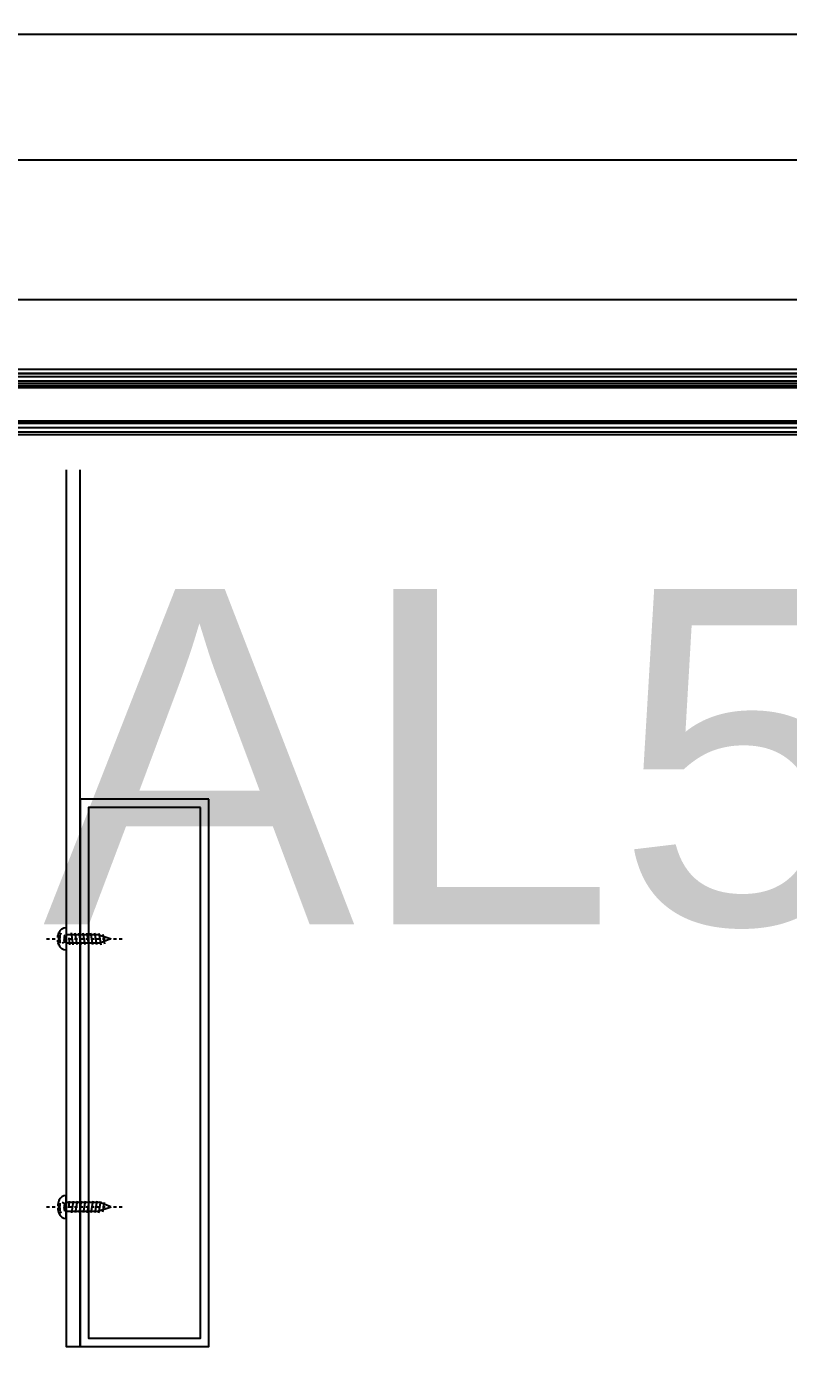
# Model space of a CAD drawing. Header units: inches. Extents: x 21 to 32698, y 13 to 3712.
# Drawn here: x 11389.69 to 11416.99, y 932.08 to 979.36 of the extents above; entities that cross this region are included whole.
import ezdxf
from ezdxf.enums import TextEntityAlignment as Align

# ---------------------------------------------------------------- set-up
doc = ezdxf.new("R2010")
doc.units = ezdxf.units.IN
doc.header["$MEASUREMENT"] = 0
doc.set_wipeout_variables(frame=1)
doc.linetypes.add('DASHDOT', pattern=[1, 0.5, -0.25, 0, -0.25])
doc.linetypes.add('DASHED2', pattern=[0.375, 0.25, -0.125])
for name, color, linetype, lineweight in [('Z_MİM_-KM-GLAZ', 8, 'Continuous', 25), ('Z_MİM_-KM-GLAZ-IDEN', 8, 'Continuous', 25), ('Z_MİM_-KM-IRON-09', 8, 'Continuous', 25), ('Z_MİM_-KM-IZO-THERMAL', 8, 'Continuous', 25), ('Z_MİM_-KM-IZO-THERMAL-ROCKWOOL', 8, 'BATTING', 25), ('Z_MİM_-KM-PAINT', 8, 'Continuous', 25), ('Z_MİM_-KM-WALL-PLASTER', 8, 'Continuous', 25), ('Z_MİM_00', 8, 'Continuous', 25), ('Z_MİM_2-0', 8, 'Continuous', 25), ('Z_MİM_3-1', 8, 'DASHED2', 25), ('Z_MİM_aksesuar_k', 8, 'Continuous', 25), ('Z_MİM_ALUMINIUM', 8, 'Continuous', 25), ('Z_MİM_AX', 8, 'DASHDOT', 25), ('Z_MİM_OL', 8, 'Continuous', 25)]:
    doc.layers.add(name, color=color, linetype=linetype, lineweight=lineweight)
doc.styles.add('STYLE1', font='arial.ttf', dxfattribs={"height": 1})
doc.linetypes.add('BATTING', pattern='A,0.00254,-2.54,[134,ltypeshp.shx,S=2.54,R=0,X=-2.54,Y=0],-5.08,[134,ltypeshp.shx,S=2.54,R=180,X=2.54,Y=0],-2.54', length=10.16254)

# ---------------------------------------------------------------- blocks, each defined once
blk = doc.blocks.new('VD')
at = {"layer": 'Z_MİM_2-0', "extrusion": (0.950035, -0.312144, 0), "elevation": -4.98}
blk.add_lwpolyline([(10.18, 0), (15.15, 0)], dxfattribs=at)
at = {"layer": 'Z_MİM_2-0', "extrusion": (0.932972, 0.359948, 0), "elevation": 5.74}
blk.add_lwpolyline([(14.87, 0), (10.57, 0)], dxfattribs=at)
at = {"layer": 'Z_MİM_2-0', "extrusion": (0.164399, -0.986394, 0)}
for points, elevation in [([(-0.17, 0), (4.08, 0)], -11.73), ([(3.85, 0), (-0.4, 0)], -10.35), ([(3.62, 0), (-0.63, 0)], -8.97), ([(3.39, 0), (-0.86, 0)], -7.59), ([(3.16, 0), (-1.09, 0)], -6.21), ([(2.93, 0), (-1.32, 0)], -4.83), ([(2.7, 0), (-1.55, 0)], -3.44), ([(2.47, 0), (-1.79, 0)], -2.06)]:
    blk.add_lwpolyline(points, dxfattribs=dict(at, elevation=elevation))
at = {"layer": 'Z_MİM_2-0'}
blk.add_lwpolyline([(-1.73, 13), (1.72, 13.58)], dxfattribs=at)
at = {"layer": 'Z_MİM_2-0', "extrusion": (1, 0, 0)}
for points, elevation in [([(0.14, 0), (11.22, 0)], -1.55), ([(11.92, 0), (0.14, 0)], 1.55), ([(-2.72, 0), (-3.09, 0)], -0.45), ([(-3.09, 0), (-2.72, 0)], 0.45)]:
    blk.add_lwpolyline(points, dxfattribs=dict(at, elevation=elevation))
at = {"layer": 'Z_MİM_2-0', "extrusion": (0.065533, -0.99785, 0), "elevation": -0.9}
blk.add_lwpolyline([(-0.26, 0), (2.16, 0)], dxfattribs=at)
at = {"layer": 'Z_MİM_2-0', "extrusion": (0, 1, 0)}
for points, elevation in [([(4.1, 0), (-4.1, 0)], -0.06), ([(-0.45, 0), (0.45, 0)], -2.72)]:
    blk.add_lwpolyline(points, dxfattribs=dict(at, elevation=elevation))
at = {"layer": 'Z_MİM_2-0'}
for centre, start, end in [((-1.75, 0.14), 270, 0), ((1.75, 0.14), 180, 270)]:
    blk.add_arc(centre, 0.2, start, end, dxfattribs=at)
at = {"layer": 'Z_MİM_2-0', "extrusion": (0, 0, -1)}
for centre, radius, start, end in [((1.28, -0.06), 2.82, 290.351, 0), ((0, 3.39), 6.5, 273.9761, 290.351), ((0, 3.39), 6.5, 249.649, 266.0239), ((-1.28, -0.06), 2.82, 180, 249.649)]:
    blk.add_arc(centre, radius, start, end, dxfattribs=at)
at = {"layer": 'Z_MİM_3-1', "extrusion": (0.469472, -0.882948, 0)}
blk.add_lwpolyline([(-1.3, 0), (0, 0)], dxfattribs=at)
at = {"layer": 'Z_MİM_3-1', "extrusion": (-0.469472, -0.882948, 0), "elevation": 0}
blk.add_lwpolyline([(0, 0), (1.3, 0)], dxfattribs=at)
at = {"layer": 'Z_MİM_3-1'}
for points in [[(-2.2, -2.72), (-1.15, -0.61)], [(-0.64, -3.08), (-0.52, -0.61)], [(-0.47, -3.09), (-0.35, -0.61)], [(0.47, -3.09), (0.35, -0.61)], [(0.64, -3.08), (0.52, -0.61)], [(1.14, -0.61), (2.2, -2.72)]]:
    blk.add_lwpolyline(points, dxfattribs=at)
at = {"layer": 'Z_MİM_3-1', "extrusion": (0.998869, -0.047542, 0), "elevation": -1.06}
blk.add_lwpolyline([(-3.05, 0), (-0.66, 0)], dxfattribs=at)
at = {"layer": 'Z_MİM_3-1', "extrusion": (0, 1, 0), "elevation": -0.61}
blk.add_lwpolyline([(1.14, 0), (-1.15, 0)], dxfattribs=at)
at = {"layer": 'Z_MİM_3-1', "extrusion": (0.998869, 0.047542, 0), "elevation": 1.06}
blk.add_lwpolyline([(-3.05, 0), (-0.66, 0)], dxfattribs=at)
at = {"layer": 'Z_MİM_AX', "extrusion": (1, 0, 0), "elevation": 0}
blk.add_lwpolyline([(-7.11, 0), (19.94, 0)], dxfattribs=at)
blk = doc.blocks.new('*U82')
at = {"layer": 'Z_MİM_-KM-IRON-09'}
blk.add_lwpolyline([(0.4, 20), (0.4, 54.5), (5.4, 54.5), (5.4, 55), (-0.1, 55), (-0.1, 20), (0.4, 20)], dxfattribs=at)
for points in [[(5, 39.6), (0.4, 39.6), (0.4, 20), (5, 20)], [(4.7, 39.3), (0.7, 39.3), (0.7, 20.3), (4.7, 20.3)]]:
    blk.add_lwpolyline(points, close=True, dxfattribs=at)
at = {"layer": 'Z_MİM_OL', "yscale": 0.1, "zscale": 0.1}
for p, xscale in [((1.726, 54.506), 0.1), ((4.074, 54.506), -0.1)]:
    blk.add_blockref('VD', p, dxfattribs=dict(at, xscale=xscale))
at = {"layer": 'Z_MİM_OL', "yscale": 0.1, "zscale": 0.1, "rotation": 270}
for p, xscale in [((-0.094, 34.6), 0.1), ((-0.094, 25), -0.1)]:
    blk.add_blockref('VD', p, dxfattribs=dict(at, xscale=xscale))
blk = doc.blocks.new('-KM-AL5 140_164')
at = {"layer": 'Z_MİM_-KM-GLAZ-IDEN', "color": 7, "linetype": 'Continuous', "ltscale": 2, "style": 'STYLE1'}
blk.add_text('AL5 140/1200', height=12, dxfattribs=at).set_placement((85.214, -50.325), align=Align.CENTER)
blk.add_wipeout([(151.488, -34.02), (151.726, -15.48), (149.45, -15.45), (149.45, 7.15), (9.45, 7.15), (9.45, -15.45), (7.398, -15.45), (7.567, -34.061)])
at = {"layer": 'Z_MİM_aksesuar_k'}
for p, q in [((24.145, -30.605), (73.365, -30.605)), ((73.365, -30.605), (24.145, -30.605)), ((24.145, -30.713), (73.365, -30.713)), ((24.145, -30.872), (73.365, -30.872)), ((24.145, -31.031), (73.365, -31.031)), ((24.145, -31.09), (73.365, -31.09)), ((24.145, -31.105), (73.365, -31.105)), ((24.145, -32.305), (73.365, -32.305)), ((24.145, -32.321), (73.365, -32.321)), ((24.145, -32.38), (73.365, -32.38)), ((24.145, -32.538), (73.365, -32.538)), ((24.145, -32.697), (73.365, -32.697)), ((73.365, -32.805), (24.145, -32.805))]:
    blk.add_line(p, q, dxfattribs=at)
at = {"layer": 'Z_MİM_ALUMINIUM', "elevation": 0.002}
for points in [[(15.193, -18.45), (143.83, -18.45)], [(16.713, -30.45), (142.175, -30.45)]]:
    blk.add_lwpolyline(points, dxfattribs=at)

msp = doc.modelspace()

# ---------------------------------------------------------------- block references
at = {"layer": 'Z_MİM_00'}
msp.add_blockref('*U82', (11391.22, 912.083), dxfattribs=at)

# ---------------------------------------------------------------- next in the draw order: block references
at = {"layer": 'Z_MİM_-KM-GLAZ'}
msp.add_blockref('-KM-AL5 140_164', (11357.264, 997.533), dxfattribs=at)

# ---------------------------------------------------------------- next in the draw order: linework, layer by layer
at = {"layer": 'Z_MİM_-KM-IZO-THERMAL'}
msp.add_lwpolyline([(11329.214, 1162.159), (11329.214, 969.583), (12844.215, 969.583), (12844.215, 2594.584), (9029.215, 2594.584), (9029.215, 1624.583), (9319.214, 1624.583), (9319.214, 969.583), (10654.214, 969.583), (10654.214, 1161.832)], dxfattribs=at)
at = {"layer": 'Z_MİM_-KM-IZO-THERMAL-ROCKWOOL', "ltscale": 0.45}
msp.add_lwpolyline([(11334.214, 1162.159), (11334.214, 974.583), (12839.215, 974.583), (12839.215, 2589.584), (9034.215, 2589.584), (9034.215, 1629.583), (9324.214, 1629.583), (9324.214, 974.583), (10649.214, 974.583), (10649.214, 1161.832)], dxfattribs=at)
at = {"layer": 'Z_MİM_-KM-PAINT'}
msp.add_lwpolyline([(11326.214, 1162.159), (11326.214, 966.583), (12847.215, 966.583), (12847.215, 2597.584), (9026.215, 2597.584), (9026.215, 1621.583), (9316.214, 1621.583), (9316.214, 966.583), (10657.214, 966.583), (10657.214, 1161.832)], dxfattribs=at)
at = {"layer": 'Z_MİM_-KM-WALL-PLASTER'}
msp.add_lwpolyline([(11326.714, 1162.159), (11326.714, 967.083), (12846.715, 967.083), (12846.715, 2597.084), (9026.715, 2597.084), (9026.715, 1622.083), (9316.714, 1622.083), (9316.714, 967.083), (10656.714, 967.083), (10656.714, 1161.832)], dxfattribs=at)

doc.saveas('drawing.dxf')
